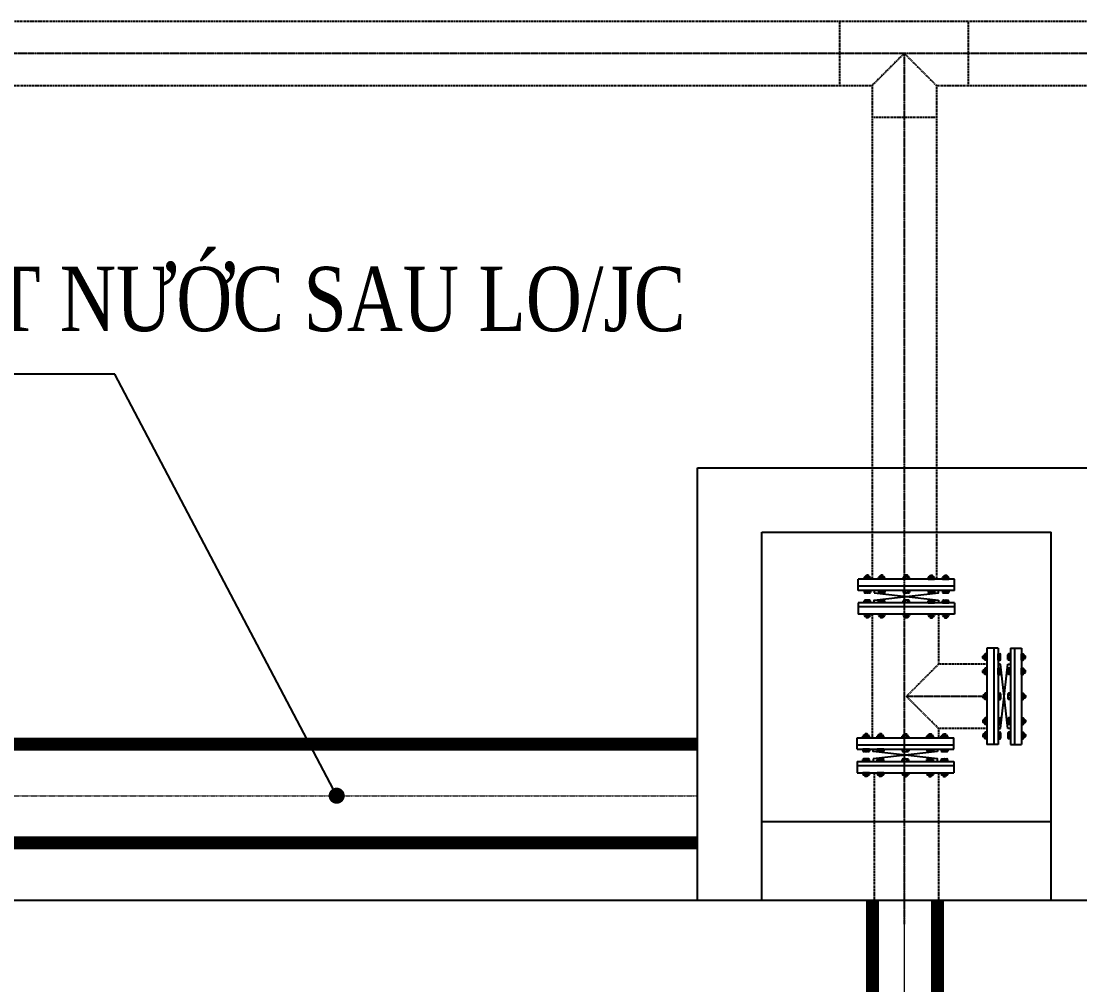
# Model space of a CAD drawing. Header units: millimetres. Extents: x -702765 to 835888, y -645289 to 262.
# Drawn here: x 762581 to 765874, y -308877 to -305879 of the extents above; entities that cross this region are included whole.
import ezdxf

# ---------------------------------------------------------------- set-up
doc = ezdxf.new("R2010")
doc.units = ezdxf.units.MM
doc.header["$LTSCALE"] = 0.01
for name, pattern in [('CENTER', [2, 1.25, -0.25, 0.25, -0.25]), ('DASHED', [19.05, 12.7, -6.35]), ('HIDDEN', [9.525, 6.35, -3.175])]:
    doc.linetypes.add(name, pattern=pattern)
for name, color, linetype in [('centre', 8, 'CENTER'), ('HACTH', 9, 'Continuous'), ('PIPE', 3, 'Continuous'), ('THIETBI', 200, 'Continuous')]:
    doc.layers.add(name, color=color, linetype=linetype)
doc.layers.add('duong tam', color=6, linetype='CENTER', lineweight=9)
doc.styles.add('text', font='romans.shx', dxfattribs={"width": 0.8, "bigfont": 'romansvn.shx'})
doc.styles.add('TUYEN', font='vntimeh.shx', dxfattribs={"width": 0.6, "height": 200})
doc.dimstyles.new('D2', dxfattribs={"dimtxt": 200, "dimasz": 300, "dimexe": 0.18, "dimexo": 6.25, "dimgap": 50, "dimtad": 1, "dimdec": 0, "dimzin": 12, "dimdsep": 46, "dimtxsty": 'TUYEN', "dimcen": 0.09, "dimdle": 80, "dimclrd": 1, "dimclre": 1, "dimclrt": 2, "dimadec": 0, "dimazin": 0, "dimtfac": 0.000899191, "dimtdec": 0, "dimtofl": 0, "dimtmove": 2, "dimatfit": 3, "dimfxl": 0, "dimtolj": 1, "dimtzin": 12, "dimarcsym": 0})

msp = doc.modelspace()

# ---------------------------------------------------------------- linework, layer by layer
for p, q in [((764684.9, -308612.9), (764684.9, -307269.1)), ((764684.9, -307269.1), (765984.9, -307269.1)), ((764884.9, -308612.9), (764884.9, -307469.1)), ((764884.9, -307469.1), (765784.9, -307469.1)), ((765784.9, -308612.9), (765784.9, -307469.1)), ((764884.9, -308369.1), (765784.9, -308369.1)), ((761587.8, -308612.9), (777030.9, -308612.9))]:
    msp.add_line(p, q)
at = {"linetype": 'HIDDEN', "ltscale": 300, "const_width": 40}
for points in [[(757949.2, -308127.8), (764684.9, -308127.8)], [(757949.2, -308434.9), (764684.9, -308434.9)], [(765229.2, -308984.5), (765229.2, -308615)], [(765431.3, -308984.5), (765431.3, -308615)]]:
    msp.add_lwpolyline(points, dxfattribs=at)
at = {"layer": 'centre', "linetype": 'CENTER', "ltscale": 300}
for p, q in [((724632.4, -305979.4), (773462.6, -305979.4)), ((765328.2, -305979.4), (765328.2, -308687.9)), ((765584.9, -307979.5), (765334.9, -307979.5))]:
    msp.add_line(p, q, dxfattribs=at)
at = {"layer": 'duong tam', "ltscale": 200}
for p, q in [((757907.3, -308288.4), (764684.9, -308288.4)), ((765328.2, -308493.9), (765328.2, -331096)), ((765328.2, -308517.3), (765328.2, -331096))]:
    msp.add_line(p, q, dxfattribs=at)
at = {"layer": 'PIPE', "linetype": 'DASHED', "ltscale": 25}
for p, q in [((724632.4, -305879.4), (773474.8, -305879.4)), ((765128.2, -306079.4), (765128.2, -305879.4)), ((765528.2, -306079.4), (765528.2, -305879.4)), ((765328.2, -305979.4), (765228.2, -306079.4)), ((765428.2, -306079.4), (765328.2, -305979.4)), ((757374.8, -306079.4), (765228.2, -306079.4)), ((765228.2, -306079.4), (765228.2, -307614.9)), ((765428.2, -306079.4), (773174.8, -306079.4)), ((765428.2, -306079.4), (765528.2, -306079.4)), ((765428.2, -306079.4), (765428.2, -307614.9)), ((765428.2, -306179.4), (765228.2, -306179.4)), ((765228.2, -307723.3), (765228.2, -308108.4)), ((765434.9, -307723.3), (765434.9, -307879.5)), ((765334.9, -307979.5), (765434.9, -307879.5)), ((765584.9, -307879.5), (765434.9, -307879.5)), ((765434.9, -308079.5), (765334.9, -307979.5)), ((765434.9, -308079.5), (765434.5, -308108.4)), ((765584.9, -308079.5), (765434.9, -308079.5)), ((765234.9, -308216.8), (765234.9, -310207.2)), ((765434.9, -308216.8), (765434.9, -310207.2))]:
    msp.add_line(p, q, dxfattribs=at)
at = {"layer": 'THIETBI'}
for p, q in [((765184.9, -307650), (765184.9, -307614.9)), ((765484.9, -307614.9), (765184.9, -307614.9)), ((765203.3, -307614.9), (765203.3, -307609.8)), ((765223.3, -307614.9), (765203.3, -307614.9)), ((765220.6, -307608), (765205.9, -307608)), ((765208.3, -307604.7), (765210.3, -307602.7)), ((765208.3, -307604.7), (765208.3, -307608)), ((765218.3, -307607.5), (765208.3, -307605.4)), ((765209.3, -307614.9), (765209.3, -307609.8)), ((765218.1, -307604.6), (765210.2, -307602.8)), ((765216.3, -307602.7), (765210.3, -307602.7)), ((765213.3, -307602.7), (765213.3, -307614.9)), ((765218.3, -307604.7), (765216.3, -307602.7)), ((765217.3, -307614.9), (765217.3, -307609.8)), ((765218.3, -307604.7), (765218.3, -307608)), ((765223.3, -307614.9), (765223.3, -307609.8)), ((765247.9, -307614.9), (765247.9, -307609.8)), ((765267.9, -307614.9), (765247.9, -307614.9)), ((765265.2, -307608), (765250.5, -307608)), ((765252.9, -307604.7), (765254.9, -307602.7)), ((765252.9, -307604.7), (765252.9, -307608)), ((765262.9, -307607.5), (765252.9, -307605.4)), ((765253.9, -307614.9), (765253.9, -307609.8)), ((765262.7, -307604.6), (765254.8, -307602.8)), ((765260.9, -307602.7), (765254.9, -307602.7)), ((765257.9, -307602.7), (765257.9, -307614.9)), ((765262.9, -307604.7), (765260.9, -307602.7)), ((765261.9, -307614.9), (765261.9, -307609.8)), ((765262.9, -307604.7), (765262.9, -307608)), ((765267.9, -307614.9), (765267.9, -307609.8)), ((765324.9, -307614.9), (765324.9, -307609.8)), ((765344.9, -307614.9), (765324.9, -307614.9)), ((765342.2, -307608), (765327.6, -307608)), ((765329.9, -307604.7), (765331.9, -307602.7)), ((765329.9, -307604.7), (765329.9, -307608)), ((765339.9, -307607.5), (765329.9, -307605.4)), ((765330.9, -307614.9), (765330.9, -307609.8)), ((765339.8, -307604.6), (765331.8, -307602.8)), ((765337.9, -307602.7), (765331.9, -307602.7)), ((765339.9, -307604.7), (765337.9, -307602.7)), ((765338.9, -307614.9), (765338.9, -307609.8)), ((765339.9, -307604.7), (765339.9, -307608)), ((765344.9, -307614.9), (765344.9, -307609.8)), ((765402.5, -307614.9), (765402.5, -307609.8)), ((765402.5, -307614.9), (765422.5, -307614.9)), ((765405.1, -307608), (765419.8, -307608)), ((765407.5, -307604.7), (765409.5, -307602.7)), ((765407.5, -307604.7), (765407.5, -307608)), ((765407.5, -307607.5), (765417.5, -307605.4)), ((765407.6, -307604.6), (765415.6, -307602.8)), ((765408.5, -307614.9), (765408.5, -307609.8)), ((765409.5, -307602.7), (765415.5, -307602.7)), ((765412.5, -307602.7), (765412.5, -307614.9)), ((765417.5, -307604.7), (765415.5, -307602.7)), ((765416.5, -307614.9), (765416.5, -307609.8)), ((765417.5, -307604.7), (765417.5, -307608)), ((765422.5, -307614.9), (765422.5, -307609.8)), ((765447.1, -307614.9), (765447.1, -307609.8)), ((765447.1, -307614.9), (765467.1, -307614.9)), ((765457.6, -307614.9), (765448.6, -307614.9)), ((765449.7, -307608), (765464.4, -307608)), ((765452.1, -307604.7), (765454.1, -307602.7)), ((765452.1, -307604.7), (765452.1, -307608)), ((765452.1, -307607.5), (765462.1, -307605.4)), ((765452.2, -307604.6), (765460.2, -307602.8)), ((765453.1, -307614.9), (765453.1, -307609.8)), ((765454.1, -307602.7), (765460.1, -307602.7)), ((765457.1, -307602.7), (765457.1, -307614.9)), ((765462.1, -307604.7), (765460.1, -307602.7)), ((765461.1, -307614.9), (765461.1, -307609.8)), ((765462.1, -307604.7), (765462.1, -307608)), ((765467.1, -307614.9), (765467.1, -307609.8)), ((765484.9, -307650), (765484.9, -307614.9)), ((765484.9, -307636.9), (765184.9, -307636.9)), ((765484.9, -307636.9), (765184.9, -307636.9)), ((765484.9, -307636.9), (765184.9, -307636.9)), ((765484.9, -307650), (765184.9, -307650)), ((765203.3, -307650), (765203.3, -307656)), ((765223.3, -307650), (765203.3, -307650)), ((765220.6, -307657.8), (765205.9, -307657.8)), ((765208.3, -307649.9), (765208.3, -307650)), ((765209.3, -307650), (765209.3, -307656)), ((765213.3, -307649.9), (765213.3, -307657.8)), ((765217.3, -307650), (765217.3, -307656)), ((765218.3, -307649.9), (765218.3, -307650)), ((765223.3, -307650), (765223.3, -307656)), ((765247.9, -307650), (765247.9, -307656)), ((765267.9, -307650), (765247.9, -307650)), ((765265.2, -307657.8), (765250.5, -307657.8)), ((765252.9, -307649.9), (765252.9, -307650)), ((765253.9, -307650), (765253.9, -307656)), ((765257.9, -307649.9), (765257.9, -307657.8)), ((765261.9, -307650), (765261.9, -307656)), ((765262.9, -307649.9), (765262.9, -307650)), ((765267.9, -307650), (765267.9, -307656)), ((765344.9, -307650), (765324.9, -307650)), ((765324.9, -307650), (765324.9, -307656)), ((765342.2, -307657.8), (765327.6, -307657.8)), ((765330.9, -307650), (765330.9, -307656)), ((765338.9, -307650), (765338.9, -307656)), ((765344.9, -307650), (765344.9, -307656)), ((765402.5, -307650), (765402.5, -307656)), ((765402.5, -307650), (765422.5, -307650)), ((765405.1, -307657.8), (765419.8, -307657.8)), ((765407.5, -307649.9), (765407.5, -307650)), ((765408.5, -307650), (765408.5, -307656)), ((765412.5, -307649.9), (765412.5, -307657.8)), ((765416.5, -307650), (765416.5, -307656)), ((765417.5, -307649.9), (765417.5, -307650)), ((765422.5, -307650), (765422.5, -307656)), ((765447.1, -307650), (765447.1, -307656)), ((765447.1, -307650), (765467.1, -307650)), ((765449.7, -307657.8), (765464.4, -307657.8)), ((765452.1, -307649.9), (765452.1, -307650)), ((765453.1, -307650), (765453.1, -307656)), ((765457.1, -307649.9), (765457.1, -307657.8)), ((765461.1, -307650), (765461.1, -307656)), ((765462.1, -307649.9), (765462.1, -307650)), ((765467.1, -307650), (765467.1, -307656)), ((765184.9, -307688.2), (765184.9, -307723.3)), ((765484.9, -307688.2), (765184.9, -307688.2)), ((765203.3, -307688.2), (765203.3, -307682.2)), ((765223.3, -307688.2), (765203.3, -307688.2)), ((765220.6, -307680.4), (765205.9, -307680.4)), ((765208.3, -307688.3), (765208.3, -307688.2)), ((765209.3, -307688.2), (765209.3, -307682.2)), ((765213.3, -307688.3), (765213.3, -307680.4)), ((765217.3, -307688.2), (765217.3, -307682.2)), ((765218.3, -307688.3), (765218.3, -307688.2)), ((765223.3, -307688.2), (765223.3, -307682.2)), ((765247.9, -307688.2), (765247.9, -307682.2)), ((765267.9, -307688.2), (765247.9, -307688.2)), ((765265.2, -307680.4), (765250.5, -307680.4)), ((765252.9, -307688.2), (765252.9, -307688.2)), ((765253.9, -307688.2), (765253.9, -307682.2)), ((765257.9, -307688.2), (765257.9, -307680.4)), ((765261.9, -307688.2), (765261.9, -307682.2)), ((765262.9, -307688.2), (765262.9, -307688.2)), ((765267.9, -307688.2), (765267.9, -307682.2)), ((765324.9, -307688.2), (765324.9, -307682.2)), ((765344.9, -307688.2), (765324.9, -307688.2)), ((765342.2, -307680.4), (765327.6, -307680.4)), ((765330.9, -307688.2), (765330.9, -307682.2)), ((765338.9, -307688.2), (765338.9, -307682.2)), ((765344.9, -307688.2), (765344.9, -307682.2)), ((765402.5, -307688.2), (765402.5, -307682.2)), ((765402.5, -307688.2), (765422.5, -307688.2)), ((765405.1, -307680.4), (765419.8, -307680.4)), ((765407.5, -307688.2), (765407.5, -307688.2)), ((765408.5, -307688.2), (765408.5, -307682.2)), ((765412.5, -307688.2), (765412.5, -307680.4)), ((765416.5, -307688.2), (765416.5, -307682.2)), ((765417.5, -307688.2), (765417.5, -307688.2)), ((765422.5, -307688.2), (765422.5, -307682.2)), ((765447.1, -307688.2), (765447.1, -307682.2)), ((765447.1, -307688.2), (765467.1, -307688.2)), ((765449.7, -307680.4), (765464.4, -307680.4)), ((765452.1, -307688.3), (765452.1, -307688.2)), ((765453.1, -307688.2), (765453.1, -307682.2)), ((765457.1, -307688.3), (765457.1, -307680.4)), ((765461.1, -307688.2), (765461.1, -307682.2)), ((765462.1, -307688.3), (765462.1, -307688.2)), ((765467.1, -307688.2), (765467.1, -307682.2)), ((765484.9, -307688.2), (765484.9, -307723.3)), ((765484.9, -307701.3), (765184.9, -307701.3)), ((765484.9, -307701.3), (765184.9, -307701.3)), ((765484.9, -307701.3), (765184.9, -307701.3)), ((765484.9, -307723.3), (765184.9, -307723.3)), ((765203.3, -307723.3), (765203.3, -307728.4)), ((765223.3, -307723.3), (765203.3, -307723.3)), ((765209.3, -307723.3), (765209.3, -307728.4)), ((765213.3, -307735.5), (765213.3, -307723.3)), ((765217.3, -307723.3), (765217.3, -307728.4)), ((765223.3, -307723.3), (765223.3, -307728.4)), ((765247.9, -307723.3), (765247.9, -307728.4)), ((765267.9, -307723.3), (765247.9, -307723.3)), ((765253.9, -307723.3), (765253.9, -307728.4)), ((765257.9, -307735.5), (765257.9, -307723.3)), ((765261.9, -307723.3), (765261.9, -307728.4)), ((765267.9, -307723.3), (765267.9, -307728.4)), ((765344.9, -307723.3), (765324.9, -307723.3)), ((765324.9, -307723.3), (765324.9, -307728.4)), ((765330.9, -307723.3), (765330.9, -307728.4)), ((765338.9, -307723.3), (765338.9, -307728.4)), ((765344.9, -307723.3), (765344.9, -307728.4)), ((765402.5, -307723.3), (765402.5, -307728.4)), ((765402.5, -307723.3), (765422.5, -307723.3)), ((765408.5, -307723.3), (765408.5, -307728.4)), ((765412.5, -307735.5), (765412.5, -307723.3)), ((765416.5, -307723.3), (765416.5, -307728.4)), ((765422.5, -307723.3), (765422.5, -307728.4)), ((765447.1, -307723.3), (765447.1, -307728.4)), ((765447.1, -307723.3), (765467.1, -307723.3)), ((765457.6, -307723.3), (765448.6, -307723.3)), ((765453.1, -307723.3), (765453.1, -307728.4)), ((765457.1, -307735.5), (765457.1, -307723.3)), ((765461.1, -307723.3), (765461.1, -307728.4)), ((765467.1, -307723.3), (765467.1, -307728.4)), ((765220.6, -307730.1), (765205.9, -307730.1)), ((765208.3, -307733.5), (765208.3, -307730.1)), ((765218.3, -307730.7), (765208.3, -307732.8)), ((765208.3, -307733.5), (765210.3, -307735.5)), ((765218.1, -307733.6), (765210.2, -307735.4)), ((765216.3, -307735.5), (765210.3, -307735.5)), ((765218.3, -307733.5), (765216.3, -307735.5)), ((765218.3, -307733.5), (765218.3, -307730.1)), ((765265.2, -307730.1), (765250.5, -307730.1)), ((765252.9, -307733.5), (765252.9, -307730.1)), ((765262.9, -307730.7), (765252.9, -307732.8)), ((765252.9, -307733.5), (765254.9, -307735.5)), ((765262.7, -307733.6), (765254.8, -307735.4)), ((765260.9, -307735.5), (765254.9, -307735.5)), ((765262.9, -307733.5), (765260.9, -307735.5)), ((765262.9, -307733.5), (765262.9, -307730.1)), ((765342.2, -307730.1), (765327.6, -307730.1)), ((765329.9, -307733.5), (765329.9, -307730.1)), ((765339.9, -307730.7), (765329.9, -307732.8)), ((765329.9, -307733.5), (765331.9, -307735.5)), ((765339.8, -307733.6), (765331.8, -307735.4)), ((765337.9, -307735.5), (765331.9, -307735.5)), ((765339.9, -307733.5), (765337.9, -307735.5)), ((765339.9, -307733.5), (765339.9, -307730.1)), ((765405.1, -307730.1), (765419.8, -307730.1)), ((765407.5, -307733.5), (765407.5, -307730.1)), ((765407.5, -307730.7), (765417.5, -307732.8)), ((765407.5, -307733.5), (765409.5, -307735.5)), ((765407.6, -307733.6), (765415.6, -307735.4)), ((765409.5, -307735.5), (765415.5, -307735.5)), ((765417.5, -307733.5), (765415.5, -307735.5)), ((765417.5, -307733.5), (765417.5, -307730.1)), ((765449.7, -307730.1), (765464.4, -307730.1)), ((765452.1, -307733.5), (765452.1, -307730.1)), ((765452.1, -307730.7), (765462.1, -307732.8)), ((765452.1, -307733.5), (765454.1, -307735.5)), ((765452.2, -307733.6), (765460.2, -307735.4)), ((765454.1, -307735.5), (765460.1, -307735.5)), ((765462.1, -307733.5), (765460.1, -307735.5)), ((765462.1, -307733.5), (765462.1, -307730.1)), ((765574.7, -307852.3), (765572.7, -307854.3)), ((765572.7, -307860.3), (765572.7, -307854.3)), ((765572.7, -307857.3), (765584.9, -307857.3)), ((765574.7, -307862.3), (765572.7, -307860.3)), ((765574.6, -307862.2), (765572.8, -307854.2)), ((765574.7, -307852.3), (765578.1, -307852.3)), ((765577.5, -307862.3), (765575.4, -307852.3)), ((765578.1, -307864.6), (765578.1, -307850)), ((765584.9, -307847.3), (765579.8, -307847.3)), ((765584.9, -307853.3), (765579.8, -307853.3)), ((765584.9, -307861.3), (765579.8, -307861.3)), ((765620, -307829.5), (765584.9, -307829.5)), ((765584.9, -307829.5), (765584.9, -308129.5)), ((765584.9, -307867.3), (765584.9, -307847.3)), ((765584.9, -307856.8), (765584.9, -307865.8)), ((765606.9, -307829.5), (765606.9, -308129.5)), ((765606.9, -307829.5), (765606.9, -308129.5)), ((765606.9, -307829.5), (765606.9, -308129.5)), ((765619.9, -307852.3), (765620, -307852.3)), ((765619.9, -307857.3), (765627.8, -307857.3)), ((765620, -307829.5), (765620, -308129.5)), ((765620, -307847.3), (765626, -307847.3)), ((765620, -307867.3), (765620, -307847.3)), ((765620, -307853.3), (765626, -307853.3)), ((765620, -307861.3), (765626, -307861.3)), ((765627.8, -307864.6), (765627.8, -307850)), ((765650.4, -307864.6), (765650.4, -307850)), ((765658.3, -307857.3), (765650.4, -307857.3)), ((765658.2, -307847.3), (765652.2, -307847.3)), ((765658.2, -307853.3), (765652.2, -307853.3)), ((765658.2, -307861.3), (765652.2, -307861.3)), ((765658.2, -307829.5), (765693.3, -307829.5)), ((765658.2, -307829.5), (765658.2, -308129.5)), ((765658.2, -307867.3), (765658.2, -307847.3)), ((765658.3, -307852.3), (765658.2, -307852.3)), ((765671.3, -307829.5), (765671.3, -308129.5)), ((765671.3, -307829.5), (765671.3, -308129.5)), ((765671.3, -307829.5), (765671.3, -308129.5)), ((765693.3, -307829.5), (765693.3, -308129.5)), ((765693.3, -307847.3), (765698.4, -307847.3)), ((765693.3, -307867.3), (765693.3, -307847.3)), ((765693.3, -307853.3), (765698.4, -307853.3)), ((765693.3, -307856.8), (765693.3, -307865.8)), ((765705.5, -307857.3), (765693.3, -307857.3)), ((765693.3, -307861.3), (765698.4, -307861.3)), ((765700.2, -307864.6), (765700.2, -307850)), ((765703.5, -307852.3), (765700.2, -307852.3)), ((765700.7, -307862.3), (765702.8, -307852.3)), ((765703.5, -307852.3), (765705.5, -307854.3)), ((765703.5, -307862.3), (765705.5, -307860.3)), ((765703.6, -307862.2), (765705.4, -307854.2)), ((765705.5, -307860.3), (765705.5, -307854.3)), ((765574.7, -307862.3), (765578.1, -307862.3)), ((765578.1, -307909.3), (765578.1, -307894.6)), ((765584.9, -307867.3), (765579.8, -307867.3)), ((765584.9, -307891.9), (765579.8, -307891.9)), ((765584.9, -307911.9), (765584.9, -307891.9)), ((765619.9, -307862.3), (765620, -307862.3)), ((765620, -307867.3), (765626, -307867.3)), ((765620, -307891.9), (765626, -307891.9)), ((765620, -307911.9), (765620, -307891.9)), ((765627.8, -307909.3), (765627.8, -307894.6)), ((765650.4, -307909.3), (765650.4, -307894.6)), ((765658.2, -307867.3), (765652.2, -307867.3)), ((765658.2, -307891.9), (765652.2, -307891.9)), ((765658.3, -307862.3), (765658.2, -307862.3)), ((765658.2, -307911.9), (765658.2, -307891.9)), ((765693.3, -307867.3), (765698.4, -307867.3)), ((765693.3, -307891.9), (765698.4, -307891.9)), ((765693.3, -307911.9), (765693.3, -307891.9)), ((765703.5, -307862.3), (765700.2, -307862.3)), ((765700.2, -307909.3), (765700.2, -307894.6)), ((765574.7, -307896.9), (765572.7, -307898.9)), ((765572.7, -307904.9), (765572.7, -307898.9)), ((765572.7, -307901.9), (765584.9, -307901.9)), ((765574.7, -307906.9), (765572.7, -307904.9)), ((765574.6, -307906.8), (765572.8, -307898.8)), ((765574.7, -307896.9), (765578.1, -307896.9)), ((765574.7, -307906.9), (765578.1, -307906.9)), ((765577.5, -307906.9), (765575.4, -307896.9)), ((765584.9, -307897.9), (765579.8, -307897.9)), ((765584.9, -307905.9), (765579.8, -307905.9)), ((765584.9, -307911.9), (765579.8, -307911.9)), ((765620, -307896.9), (765620, -307896.9)), ((765620, -307897.9), (765626, -307897.9)), ((765620, -307901.9), (765627.8, -307901.9)), ((765620, -307905.9), (765626, -307905.9)), ((765620, -307906.9), (765620, -307906.9)), ((765620, -307911.9), (765626, -307911.9)), ((765658.3, -307901.9), (765650.4, -307901.9)), ((765658.2, -307897.9), (765652.2, -307897.9)), ((765658.2, -307905.9), (765652.2, -307905.9)), ((765658.2, -307911.9), (765652.2, -307911.9)), ((765658.3, -307896.9), (765658.2, -307896.9)), ((765658.3, -307906.9), (765658.2, -307906.9)), ((765693.3, -307897.9), (765698.4, -307897.9)), ((765705.5, -307901.9), (765693.3, -307901.9)), ((765693.3, -307905.9), (765698.4, -307905.9)), ((765693.3, -307911.9), (765698.4, -307911.9)), ((765703.5, -307896.9), (765700.2, -307896.9)), ((765703.5, -307906.9), (765700.2, -307906.9)), ((765700.7, -307906.9), (765702.8, -307896.9)), ((765703.5, -307896.9), (765705.5, -307898.9)), ((765703.5, -307906.9), (765705.5, -307904.9)), ((765703.6, -307906.8), (765705.4, -307898.8)), ((765705.5, -307904.9), (765705.5, -307898.9)), ((765574.7, -307974.5), (765572.7, -307976.5)), ((765572.7, -307976.5), (765572.7, -307982.5)), ((765574.7, -307984.5), (765572.7, -307982.5)), ((765574.6, -307974.6), (765572.8, -307982.6)), ((765574.7, -307974.5), (765578.1, -307974.5)), ((765574.7, -307984.5), (765578.1, -307984.5)), ((765577.5, -307974.5), (765575.4, -307984.5)), ((765578.1, -307972.2), (765578.1, -307986.8)), ((765584.9, -307969.5), (765579.8, -307969.5)), ((765584.9, -307975.5), (765579.8, -307975.5)), ((765584.9, -307983.5), (765579.8, -307983.5)), ((765584.9, -307989.5), (765579.8, -307989.5)), ((765584.9, -307969.5), (765584.9, -307989.5)), ((765620, -307969.5), (765620, -307989.5)), ((765620, -307969.5), (765626, -307969.5)), ((765620, -307975.5), (765626, -307975.5)), ((765620, -307983.5), (765626, -307983.5)), ((765620, -307989.5), (765626, -307989.5)), ((765627.8, -307972.2), (765627.8, -307986.8)), ((765650.4, -307972.2), (765650.4, -307986.8)), ((765658.2, -307969.5), (765652.2, -307969.5)), ((765658.2, -307975.5), (765652.2, -307975.5)), ((765658.2, -307983.5), (765652.2, -307983.5)), ((765658.2, -307989.5), (765652.2, -307989.5)), ((765658.2, -307969.5), (765658.2, -307989.5)), ((765693.3, -307969.5), (765693.3, -307989.5)), ((765693.3, -307969.5), (765698.4, -307969.5)), ((765693.3, -307975.5), (765698.4, -307975.5)), ((765693.3, -307983.5), (765698.4, -307983.5)), ((765693.3, -307989.5), (765698.4, -307989.5)), ((765700.2, -307972.2), (765700.2, -307986.8)), ((765703.5, -307974.5), (765700.2, -307974.5)), ((765703.5, -307984.5), (765700.2, -307984.5)), ((765700.7, -307974.5), (765702.8, -307984.5)), ((765703.5, -307974.5), (765705.5, -307976.5)), ((765703.5, -307984.5), (765705.5, -307982.5)), ((765703.6, -307974.6), (765705.4, -307982.6)), ((765705.5, -307976.5), (765705.5, -307982.5)), ((765574.7, -308051.5), (765572.7, -308053.5)), ((765572.7, -308053.5), (765572.7, -308059.5)), ((765572.7, -308056.5), (765584.9, -308056.5)), ((765574.6, -308051.6), (765572.8, -308059.6)), ((765574.7, -308051.5), (765578.1, -308051.5)), ((765577.5, -308051.5), (765575.4, -308061.5)), ((765578.1, -308049.2), (765578.1, -308063.9)), ((765584.9, -308046.5), (765579.8, -308046.5)), ((765584.9, -308052.5), (765579.8, -308052.5)), ((765584.9, -308046.5), (765584.9, -308066.5)), ((765620, -308046.5), (765626, -308046.5)), ((765620, -308046.5), (765620, -308066.5)), ((765620, -308051.5), (765620, -308051.5)), ((765620, -308052.5), (765626, -308052.5)), ((765620, -308056.5), (765627.8, -308056.5)), ((765627.8, -308049.2), (765627.8, -308063.9)), ((765650.4, -308049.2), (765650.4, -308063.9)), ((765658.3, -308056.5), (765650.4, -308056.5)), ((765658.2, -308046.5), (765652.2, -308046.5)), ((765658.2, -308052.5), (765652.2, -308052.5)), ((765658.2, -308046.5), (765658.2, -308066.5)), ((765658.3, -308051.5), (765658.2, -308051.5)), ((765693.3, -308046.5), (765698.4, -308046.5)), ((765693.3, -308046.5), (765693.3, -308066.5)), ((765693.3, -308052.5), (765698.4, -308052.5)), ((765705.5, -308056.5), (765693.3, -308056.5)), ((765700.2, -308049.2), (765700.2, -308063.9)), ((765703.5, -308051.5), (765700.2, -308051.5)), ((765700.7, -308051.5), (765702.8, -308061.5)), ((765703.5, -308051.5), (765705.5, -308053.5)), ((765703.6, -308051.6), (765705.4, -308059.6)), ((765705.5, -308053.5), (765705.5, -308059.5)), ((765574.7, -308061.5), (765572.7, -308059.5)), ((765574.7, -308061.5), (765578.1, -308061.5)), ((765584.9, -308060.5), (765579.8, -308060.5)), ((765584.9, -308066.5), (765579.8, -308066.5)), ((765584.9, -308091.1), (765579.8, -308091.1)), ((765584.9, -308091.1), (765584.9, -308111.1)), ((765620, -308060.5), (765626, -308060.5)), ((765620, -308061.5), (765620, -308061.5)), ((765620, -308066.5), (765626, -308066.5)), ((765620, -308091.1), (765626, -308091.1)), ((765620, -308091.1), (765620, -308111.1)), ((765658.2, -308060.5), (765652.2, -308060.5)), ((765658.2, -308066.5), (765652.2, -308066.5)), ((765658.2, -308091.1), (765652.2, -308091.1)), ((765658.3, -308061.5), (765658.2, -308061.5)), ((765658.2, -308091.1), (765658.2, -308111.1)), ((765693.3, -308060.5), (765698.4, -308060.5)), ((765693.3, -308066.5), (765698.4, -308066.5)), ((765693.3, -308091.1), (765698.4, -308091.1)), ((765693.3, -308091.1), (765693.3, -308111.1)), ((765703.5, -308061.5), (765700.2, -308061.5)), ((765703.5, -308061.5), (765705.5, -308059.5)), ((765181.9, -308143.5), (765181.9, -308108.4)), ((765181.9, -308108.4), (765481.9, -308108.4)), ((765199.7, -308108.4), (765199.7, -308103.3)), ((765219.7, -308108.4), (765199.7, -308108.4)), ((765217, -308101.6), (765202.3, -308101.6)), ((765204.7, -308098.2), (765206.7, -308096.2)), ((765204.7, -308098.2), (765204.7, -308101.6)), ((765214.7, -308101), (765204.7, -308098.9)), ((765205.7, -308108.4), (765205.7, -308103.3)), ((765214.5, -308098.1), (765206.6, -308096.3)), ((765212.7, -308096.2), (765206.7, -308096.2)), ((765209.2, -308108.4), (765218.2, -308108.4)), ((765209.7, -308096.2), (765209.7, -308108.4)), ((765214.7, -308098.2), (765212.7, -308096.2)), ((765213.7, -308108.4), (765213.7, -308103.3)), ((765214.7, -308098.2), (765214.7, -308101.6)), ((765219.7, -308108.4), (765219.7, -308103.3)), ((765244.3, -308108.4), (765244.3, -308103.3)), ((765264.3, -308108.4), (765244.3, -308108.4)), ((765261.6, -308101.6), (765246.9, -308101.6)), ((765249.3, -308098.2), (765251.3, -308096.2)), ((765249.3, -308098.2), (765249.3, -308101.6)), ((765259.3, -308101), (765249.3, -308098.9)), ((765250.3, -308108.4), (765250.3, -308103.3)), ((765259.2, -308098.1), (765251.2, -308096.3)), ((765257.3, -308096.2), (765251.3, -308096.2)), ((765254.3, -308096.2), (765254.3, -308108.4)), ((765259.3, -308098.2), (765257.3, -308096.2)), ((765258.3, -308108.4), (765258.3, -308103.3)), ((765259.3, -308098.2), (765259.3, -308101.6)), ((765264.3, -308108.4), (765264.3, -308103.3)), ((765321.9, -308108.4), (765321.9, -308103.3)), ((765321.9, -308108.4), (765341.9, -308108.4)), ((765324.5, -308101.6), (765339.2, -308101.6)), ((765326.9, -308098.2), (765328.9, -308096.2)), ((765326.9, -308098.2), (765326.9, -308101.6)), ((765326.9, -308101), (765336.9, -308098.9)), ((765327, -308098.1), (765335, -308096.3)), ((765327.9, -308108.4), (765327.9, -308103.3)), ((765328.9, -308096.2), (765334.9, -308096.2)), ((765336.9, -308098.2), (765334.9, -308096.2)), ((765335.9, -308108.4), (765335.9, -308103.3)), ((765336.9, -308098.2), (765336.9, -308101.6)), ((765341.9, -308108.4), (765341.9, -308103.3)), ((765398.9, -308108.4), (765398.9, -308103.3)), ((765398.9, -308108.4), (765418.9, -308108.4)), ((765401.5, -308101.6), (765416.2, -308101.6)), ((765403.9, -308098.2), (765405.9, -308096.2)), ((765403.9, -308098.2), (765403.9, -308101.6)), ((765403.9, -308101), (765413.9, -308098.9)), ((765404, -308098.1), (765412, -308096.3)), ((765404.9, -308108.4), (765404.9, -308103.3)), ((765405.9, -308096.2), (765411.9, -308096.2)), ((765408.9, -308096.2), (765408.9, -308108.4)), ((765413.9, -308098.2), (765411.9, -308096.2)), ((765412.9, -308108.4), (765412.9, -308103.3)), ((765413.9, -308098.2), (765413.9, -308101.6)), ((765418.9, -308108.4), (765418.9, -308103.3)), ((765443.5, -308108.4), (765443.5, -308103.3)), ((765443.5, -308108.4), (765463.5, -308108.4)), ((765446.2, -308101.6), (765460.8, -308101.6)), ((765448.5, -308098.2), (765450.5, -308096.2)), ((765448.5, -308098.2), (765448.5, -308101.6)), ((765448.5, -308101), (765458.5, -308098.9)), ((765448.6, -308098.1), (765456.6, -308096.3)), ((765449.5, -308108.4), (765449.5, -308103.3)), ((765450.5, -308096.2), (765456.5, -308096.2)), ((765453.5, -308096.2), (765453.5, -308108.4)), ((765458.5, -308098.2), (765456.5, -308096.2)), ((765457.5, -308108.4), (765457.5, -308103.3)), ((765458.5, -308098.2), (765458.5, -308101.6)), ((765463.5, -308108.4), (765463.5, -308103.3)), ((765481.9, -308143.5), (765481.9, -308108.4)), ((765574.7, -308096.1), (765572.7, -308098.1)), ((765572.7, -308098.1), (765572.7, -308104.1)), ((765572.7, -308101.1), (765584.9, -308101.1)), ((765574.7, -308106.1), (765572.7, -308104.1)), ((765574.6, -308096.3), (765572.8, -308104.2)), ((765574.7, -308096.1), (765578.1, -308096.1)), ((765574.7, -308106.1), (765578.1, -308106.1)), ((765577.5, -308096.1), (765575.4, -308106.1)), ((765578.1, -308093.8), (765578.1, -308108.5)), ((765584.9, -308097.1), (765579.8, -308097.1)), ((765584.9, -308105.1), (765579.8, -308105.1)), ((765584.9, -308111.1), (765579.8, -308111.1)), ((765619.9, -308096.1), (765620, -308096.1)), ((765619.9, -308101.1), (765627.8, -308101.1)), ((765619.9, -308106.1), (765620, -308106.1)), ((765620, -308097.1), (765626, -308097.1)), ((765620, -308105.1), (765626, -308105.1)), ((765620, -308111.1), (765626, -308111.1)), ((765627.8, -308093.8), (765627.8, -308108.5)), ((765650.4, -308093.8), (765650.4, -308108.5)), ((765658.3, -308101.1), (765650.4, -308101.1)), ((765658.2, -308097.1), (765652.2, -308097.1)), ((765658.2, -308105.1), (765652.2, -308105.1)), ((765658.2, -308111.1), (765652.2, -308111.1)), ((765658.3, -308096.1), (765658.2, -308096.1)), ((765658.3, -308106.1), (765658.2, -308106.1)), ((765693.3, -308097.1), (765698.4, -308097.1)), ((765705.5, -308101.1), (765693.3, -308101.1)), ((765693.3, -308105.1), (765698.4, -308105.1)), ((765693.3, -308111.1), (765698.4, -308111.1)), ((765700.2, -308093.8), (765700.2, -308108.5)), ((765703.5, -308096.1), (765700.2, -308096.1)), ((765703.5, -308106.1), (765700.2, -308106.1)), ((765700.7, -308096.1), (765702.8, -308106.1)), ((765703.5, -308096.1), (765705.5, -308098.1)), ((765703.5, -308106.1), (765705.5, -308104.1)), ((765703.6, -308096.3), (765705.4, -308104.2)), ((765705.5, -308098.1), (765705.5, -308104.1)), ((765181.9, -308130.4), (765481.9, -308130.4)), ((765181.9, -308130.4), (765481.9, -308130.4)), ((765181.9, -308130.4), (765481.9, -308130.4)), ((765181.9, -308143.5), (765481.9, -308143.5)), ((765199.7, -308143.5), (765199.7, -308149.5)), ((765219.7, -308143.5), (765199.7, -308143.5)), ((765217, -308151.3), (765202.3, -308151.3)), ((765204.7, -308143.4), (765204.7, -308143.5)), ((765205.7, -308143.5), (765205.7, -308149.5)), ((765209.7, -308143.4), (765209.7, -308151.3)), ((765213.7, -308143.5), (765213.7, -308149.5)), ((765214.7, -308143.4), (765214.7, -308143.5)), ((765219.7, -308143.5), (765219.7, -308149.5)), ((765244.3, -308143.5), (765244.3, -308149.5)), ((765264.3, -308143.5), (765244.3, -308143.5)), ((765261.6, -308151.3), (765246.9, -308151.3)), ((765249.3, -308143.5), (765249.3, -308143.5)), ((765250.3, -308143.5), (765250.3, -308149.5)), ((765254.3, -308143.5), (765254.3, -308151.3)), ((765258.3, -308143.5), (765258.3, -308149.5)), ((765259.3, -308143.5), (765259.3, -308143.5)), ((765264.3, -308143.5), (765264.3, -308149.5)), ((765321.9, -308143.5), (765341.9, -308143.5)), ((765321.9, -308143.5), (765321.9, -308149.5)), ((765324.5, -308151.3), (765339.2, -308151.3)), ((765327.9, -308143.5), (765327.9, -308149.5)), ((765335.9, -308143.5), (765335.9, -308149.5)), ((765341.9, -308143.5), (765341.9, -308149.5)), ((765398.9, -308143.5), (765398.9, -308149.5)), ((765398.9, -308143.5), (765418.9, -308143.5)), ((765401.5, -308151.3), (765416.2, -308151.3)), ((765403.9, -308143.5), (765403.9, -308143.5)), ((765404.9, -308143.5), (765404.9, -308149.5)), ((765408.9, -308143.5), (765408.9, -308151.3)), ((765412.9, -308143.5), (765412.9, -308149.5)), ((765413.9, -308143.5), (765413.9, -308143.5)), ((765418.9, -308143.5), (765418.9, -308149.5)), ((765443.5, -308143.5), (765443.5, -308149.5)), ((765443.5, -308143.5), (765463.5, -308143.5)), ((765446.2, -308151.3), (765460.8, -308151.3)), ((765448.5, -308143.4), (765448.5, -308143.5)), ((765449.5, -308143.5), (765449.5, -308149.5)), ((765453.5, -308143.4), (765453.5, -308151.3)), ((765457.5, -308143.5), (765457.5, -308149.5)), ((765458.5, -308143.4), (765458.5, -308143.5)), ((765463.5, -308143.5), (765463.5, -308149.5)), ((765620, -308129.5), (765584.9, -308129.5)), ((765658.2, -308129.5), (765693.3, -308129.5)), ((765181.9, -308181.7), (765181.9, -308216.8)), ((765181.9, -308181.7), (765481.9, -308181.7)), ((765199.7, -308181.7), (765199.7, -308175.7)), ((765219.7, -308181.7), (765199.7, -308181.7)), ((765217, -308173.9), (765202.3, -308173.9)), ((765204.7, -308181.8), (765204.7, -308181.7)), ((765205.7, -308181.7), (765205.7, -308175.7)), ((765209.7, -308181.8), (765209.7, -308173.9)), ((765213.7, -308181.7), (765213.7, -308175.7)), ((765214.7, -308181.8), (765214.7, -308181.7)), ((765219.7, -308181.7), (765219.7, -308175.7)), ((765244.3, -308181.7), (765244.3, -308175.7)), ((765264.3, -308181.7), (765244.3, -308181.7)), ((765261.6, -308173.9), (765246.9, -308173.9)), ((765249.3, -308181.8), (765249.3, -308181.7)), ((765250.3, -308181.7), (765250.3, -308175.7)), ((765254.3, -308181.8), (765254.3, -308173.9)), ((765258.3, -308181.7), (765258.3, -308175.7)), ((765259.3, -308181.8), (765259.3, -308181.7)), ((765264.3, -308181.7), (765264.3, -308175.7)), ((765321.9, -308181.7), (765321.9, -308175.7)), ((765321.9, -308181.7), (765341.9, -308181.7)), ((765324.5, -308173.9), (765339.2, -308173.9)), ((765327.9, -308181.7), (765327.9, -308175.7)), ((765335.9, -308181.7), (765335.9, -308175.7)), ((765341.9, -308181.7), (765341.9, -308175.7)), ((765398.9, -308181.7), (765398.9, -308175.7)), ((765398.9, -308181.7), (765418.9, -308181.7)), ((765401.5, -308173.9), (765416.2, -308173.9)), ((765403.9, -308181.8), (765403.9, -308181.7)), ((765404.9, -308181.7), (765404.9, -308175.7)), ((765408.9, -308181.8), (765408.9, -308173.9)), ((765412.9, -308181.7), (765412.9, -308175.7)), ((765413.9, -308181.8), (765413.9, -308181.7)), ((765418.9, -308181.7), (765418.9, -308175.7)), ((765443.5, -308181.7), (765443.5, -308175.7)), ((765443.5, -308181.7), (765463.5, -308181.7)), ((765446.2, -308173.9), (765460.8, -308173.9)), ((765448.5, -308181.8), (765448.5, -308181.7)), ((765449.5, -308181.7), (765449.5, -308175.7)), ((765453.5, -308181.8), (765453.5, -308173.9)), ((765457.5, -308181.7), (765457.5, -308175.7)), ((765458.5, -308181.8), (765458.5, -308181.7)), ((765463.5, -308181.7), (765463.5, -308175.7)), ((765481.9, -308181.7), (765481.9, -308216.8)), ((765181.9, -308194.8), (765481.9, -308194.8)), ((765181.9, -308194.8), (765481.9, -308194.8)), ((765181.9, -308194.8), (765481.9, -308194.8)), ((765181.9, -308216.8), (765481.9, -308216.8)), ((765199.7, -308216.8), (765199.7, -308221.9)), ((765219.7, -308216.8), (765199.7, -308216.8)), ((765217, -308223.7), (765202.3, -308223.7)), ((765204.7, -308227), (765204.7, -308223.7)), ((765205.7, -308216.8), (765205.7, -308221.9)), ((765209.2, -308216.8), (765218.2, -308216.8)), ((765209.7, -308229), (765209.7, -308216.8)), ((765213.7, -308216.8), (765213.7, -308221.9)), ((765214.7, -308227), (765214.7, -308223.7)), ((765219.7, -308216.8), (765219.7, -308221.9)), ((765244.3, -308216.8), (765244.3, -308221.9)), ((765264.3, -308216.8), (765244.3, -308216.8)), ((765261.6, -308223.7), (765246.9, -308223.7)), ((765249.3, -308227), (765249.3, -308223.7)), ((765250.3, -308216.8), (765250.3, -308221.9)), ((765254.3, -308229), (765254.3, -308216.8)), ((765258.3, -308216.8), (765258.3, -308221.9)), ((765259.3, -308227), (765259.3, -308223.7)), ((765264.3, -308216.8), (765264.3, -308221.9)), ((765321.9, -308216.8), (765341.9, -308216.8)), ((765321.9, -308216.8), (765321.9, -308221.9)), ((765324.5, -308223.7), (765339.2, -308223.7)), ((765326.9, -308227), (765326.9, -308223.7)), ((765327.9, -308216.8), (765327.9, -308221.9)), ((765335.9, -308216.8), (765335.9, -308221.9)), ((765336.9, -308227), (765336.9, -308223.7)), ((765341.9, -308216.8), (765341.9, -308221.9)), ((765398.9, -308216.8), (765398.9, -308221.9)), ((765398.9, -308216.8), (765418.9, -308216.8)), ((765401.5, -308223.7), (765416.2, -308223.7)), ((765403.9, -308227), (765403.9, -308223.7)), ((765404.9, -308216.8), (765404.9, -308221.9)), ((765408.9, -308229), (765408.9, -308216.8)), ((765412.9, -308216.8), (765412.9, -308221.9)), ((765413.9, -308227), (765413.9, -308223.7)), ((765418.9, -308216.8), (765418.9, -308221.9)), ((765443.5, -308216.8), (765443.5, -308221.9)), ((765443.5, -308216.8), (765463.5, -308216.8)), ((765446.2, -308223.7), (765460.8, -308223.7)), ((765448.5, -308227), (765448.5, -308223.7)), ((765449.5, -308216.8), (765449.5, -308221.9)), ((765453.5, -308229), (765453.5, -308216.8)), ((765457.5, -308216.8), (765457.5, -308221.9)), ((765458.5, -308227), (765458.5, -308223.7)), ((765463.5, -308216.8), (765463.5, -308221.9)), ((765214.7, -308224.2), (765204.7, -308226.3)), ((765204.7, -308227), (765206.7, -308229)), ((765214.5, -308227.1), (765206.6, -308228.9)), ((765212.7, -308229), (765206.7, -308229)), ((765214.7, -308227), (765212.7, -308229)), ((765259.3, -308224.2), (765249.3, -308226.3)), ((765249.3, -308227), (765251.3, -308229)), ((765259.2, -308227.1), (765251.2, -308228.9)), ((765257.3, -308229), (765251.3, -308229)), ((765259.3, -308227), (765257.3, -308229)), ((765326.9, -308224.2), (765336.9, -308226.3)), ((765326.9, -308227), (765328.9, -308229)), ((765327, -308227.1), (765335, -308228.9)), ((765328.9, -308229), (765334.9, -308229)), ((765336.9, -308227), (765334.9, -308229)), ((765403.9, -308224.2), (765413.9, -308226.3)), ((765403.9, -308227), (765405.9, -308229)), ((765404, -308227.1), (765412, -308228.9)), ((765405.9, -308229), (765411.9, -308229)), ((765413.9, -308227), (765411.9, -308229)), ((765448.5, -308224.2), (765458.5, -308226.3)), ((765448.5, -308227), (765450.5, -308229)), ((765448.6, -308227.1), (765456.6, -308228.9)), ((765450.5, -308229), (765456.5, -308229)), ((765458.5, -308227), (765456.5, -308229))]:
    msp.add_line(p, q, dxfattribs=at)
for points in [[(765234.9, -307650), (765234.9, -307657.8)], [(765234.9, -307680.4), (765234.9, -307680.4), (765434.9, -307657.8), (765434.9, -307657.8)], [(765234.9, -307657.8), (765234.9, -307657.8), (765434.9, -307680.4), (765434.9, -307680.4)], [(765434.9, -307657.8), (765434.9, -307650)], [(765234.9, -307688.2), (765234.9, -307680.4)], [(765434.9, -307680.4), (765434.9, -307688.2)], [(765627.8, -307879.5), (765620, -307879.5)], [(765650.4, -308079.5), (765650.4, -308079.5), (765627.8, -307879.5), (765627.8, -307879.5)], [(765627.8, -308079.5), (765627.8, -308079.5), (765650.4, -307879.5), (765650.4, -307879.5)], [(765650.4, -307879.5), (765658.2, -307879.5)], [(765620, -308079.5), (765627.8, -308079.5)], [(765658.2, -308079.5), (765650.4, -308079.5)], [(765231.9, -308151.3), (765231.9, -308143.5)], [(765431.9, -308151.3), (765431.9, -308151.3), (765231.9, -308173.9), (765231.9, -308173.9)], [(765431.9, -308173.9), (765431.9, -308173.9), (765231.9, -308151.3), (765231.9, -308151.3)], [(765431.9, -308143.5), (765431.9, -308151.3)], [(765231.9, -308173.9), (765231.9, -308181.7)], [(765431.9, -308181.7), (765431.9, -308173.9)]]:
    msp.add_lwpolyline(points, dxfattribs=at)
for centre, radius, start, end in [((765206.2, -307611.3), 3.3, 94.502, 152.3635), ((765206.3, -307611.3), 3.3, 27.6365, 85.498), ((765213.3, -307613.5), 5.42, 42.4883, 137.5117), ((765220.2, -307611.3), 3.3, 94.502, 152.3635), ((765220.3, -307611.3), 3.3, 27.6365, 85.498), ((765250.8, -307611.3), 3.3, 94.502, 152.3635), ((765250.9, -307611.3), 3.3, 27.6365, 85.498), ((765257.9, -307613.5), 5.42, 42.4883, 137.5117), ((765264.8, -307611.3), 3.3, 94.502, 152.3635), ((765264.9, -307611.3), 3.3, 27.6365, 85.498), ((765327.8, -307611.3), 3.3, 94.502, 152.3635), ((765328, -307611.3), 3.3, 27.6365, 85.498), ((765334.9, -307613.5), 5.42, 42.4883, 137.5117), ((765341.8, -307611.3), 3.3, 94.502, 152.3635), ((765342, -307611.3), 3.3, 27.6365, 85.498), ((765405.4, -307611.3), 3.3, 94.502, 152.3635), ((765405.5, -307611.3), 3.3, 27.6365, 85.498), ((765412.5, -307613.5), 5.42, 42.4883, 137.5117), ((765419.4, -307611.3), 3.3, 94.502, 152.3635), ((765419.5, -307611.3), 3.3, 27.6365, 85.498), ((765450, -307611.3), 3.3, 94.502, 152.3635), ((765450.1, -307611.3), 3.3, 27.6365, 85.498), ((765457.1, -307613.5), 5.42, 42.4883, 137.5117), ((765464, -307611.3), 3.3, 94.502, 152.3635), ((765464.1, -307611.3), 3.3, 27.6365, 85.498), ((765206.2, -307654.5), 3.3, 207.6365, 265.498), ((765206.3, -307654.5), 3.3, 274.502, 332.3635), ((765213.3, -307652.4), 5.42, 222.4883, 317.5117), ((765220.2, -307654.5), 3.3, 207.6365, 265.498), ((765220.3, -307654.5), 3.3, 274.502, 332.3635), ((765250.8, -307654.5), 3.3, 207.6365, 265.498), ((765250.9, -307654.5), 3.3, 274.502, 332.3635), ((765257.9, -307652.4), 5.42, 222.4883, 317.5117), ((765264.8, -307654.5), 3.3, 207.6365, 265.498), ((765264.9, -307654.5), 3.3, 274.502, 332.3635), ((765327.8, -307654.5), 3.3, 207.6365, 265.498), ((765328, -307654.5), 3.3, 274.502, 332.3635), ((765334.9, -307652.4), 5.42, 222.4883, 317.5117), ((765341.8, -307654.5), 3.3, 207.6365, 265.498), ((765342, -307654.5), 3.3, 274.502, 332.3635), ((765405.4, -307654.5), 3.3, 207.6365, 265.498), ((765405.5, -307654.5), 3.3, 274.502, 332.3635), ((765412.5, -307652.4), 5.42, 222.4883, 317.5117), ((765419.4, -307654.5), 3.3, 207.6365, 265.498), ((765419.5, -307654.5), 3.3, 274.502, 332.3635), ((765450, -307654.5), 3.3, 207.6365, 265.498), ((765450.1, -307654.5), 3.3, 274.502, 332.3635), ((765457.1, -307652.4), 5.42, 222.4883, 317.5117), ((765464, -307654.5), 3.3, 207.6365, 265.498), ((765464.1, -307654.5), 3.3, 274.502, 332.3635), ((765206.2, -307683.7), 3.3, 94.502, 152.3635), ((765206.3, -307683.7), 3.3, 27.6365, 85.498), ((765213.3, -307685.8), 5.42, 42.4883, 137.5117), ((765220.2, -307683.7), 3.3, 94.502, 152.3635), ((765220.3, -307683.7), 3.3, 27.6365, 85.498), ((765250.8, -307683.7), 3.3, 94.502, 152.3635), ((765250.9, -307683.7), 3.3, 27.6365, 85.498), ((765257.9, -307685.8), 5.42, 42.4883, 137.5117), ((765264.8, -307683.7), 3.3, 94.502, 152.3635), ((765264.9, -307683.7), 3.3, 27.6365, 85.498), ((765327.8, -307683.7), 3.3, 94.502, 152.3635), ((765328, -307683.7), 3.3, 27.6365, 85.498), ((765334.9, -307685.8), 5.42, 42.4883, 137.5117), ((765341.8, -307683.7), 3.3, 94.502, 152.3635), ((765342, -307683.7), 3.3, 27.6365, 85.498), ((765405.4, -307683.7), 3.3, 94.502, 152.3635), ((765405.5, -307683.7), 3.3, 27.6365, 85.498), ((765412.5, -307685.8), 5.42, 42.4883, 137.5117), ((765419.4, -307683.7), 3.3, 94.502, 152.3635), ((765419.5, -307683.7), 3.3, 27.6365, 85.498), ((765450, -307683.7), 3.3, 94.502, 152.3635), ((765450.1, -307683.7), 3.3, 27.6365, 85.498), ((765457.1, -307685.8), 5.42, 42.4883, 137.5117), ((765464, -307683.7), 3.3, 94.502, 152.3635), ((765464.1, -307683.7), 3.3, 27.6365, 85.498), ((765206.2, -307726.9), 3.3, 207.6365, 265.498), ((765206.3, -307726.9), 3.3, 274.502, 332.3635), ((765213.3, -307724.7), 5.42, 222.4883, 317.5117), ((765220.2, -307726.9), 3.3, 207.6365, 265.498), ((765220.3, -307726.9), 3.3, 274.502, 332.3635), ((765250.8, -307726.9), 3.3, 207.6365, 265.498), ((765250.9, -307726.9), 3.3, 274.502, 332.3635), ((765257.9, -307724.7), 5.42, 222.4883, 317.5117), ((765264.8, -307726.9), 3.3, 207.6365, 265.498), ((765264.9, -307726.9), 3.3, 274.502, 332.3635), ((765327.8, -307726.9), 3.3, 207.6365, 265.498), ((765328, -307726.9), 3.3, 274.502, 332.3635), ((765334.9, -307724.7), 5.42, 222.4883, 317.5117), ((765341.8, -307726.9), 3.3, 207.6365, 265.498), ((765342, -307726.9), 3.3, 274.502, 332.3635), ((765405.4, -307726.9), 3.3, 207.6365, 265.498), ((765405.5, -307726.9), 3.3, 274.502, 332.3635), ((765412.5, -307724.7), 5.42, 222.4883, 317.5117), ((765419.4, -307726.9), 3.3, 207.6365, 265.498), ((765419.5, -307726.9), 3.3, 274.502, 332.3635), ((765450, -307726.9), 3.3, 207.6365, 265.498), ((765450.1, -307726.9), 3.3, 274.502, 332.3635), ((765457.1, -307724.7), 5.42, 222.4883, 317.5117), ((765464, -307726.9), 3.3, 207.6365, 265.498), ((765464.1, -307726.9), 3.3, 274.502, 332.3635), ((765581.3, -307850.2), 3.3, 117.6365, 175.498), ((765581.3, -307850.4), 3.3, 184.502, 242.3635), ((765583.5, -307857.3), 5.42, 132.4883, 227.5117), ((765581.3, -307864.2), 3.3, 117.6365, 175.498), ((765624.5, -307850.2), 3.3, 4.502, 62.3635), ((765624.5, -307850.4), 3.3, 297.6365, 355.498), ((765622.4, -307857.3), 5.42, 312.4883, 47.5117), ((765624.5, -307864.2), 3.3, 4.502, 62.3635), ((765653.7, -307850.2), 3.3, 117.6365, 175.498), ((765653.7, -307850.4), 3.3, 184.502, 242.3635), ((765655.8, -307857.3), 5.42, 132.4883, 227.5117), ((765653.7, -307864.2), 3.3, 117.6365, 175.498), ((765696.9, -307850.2), 3.3, 4.502, 62.3635), ((765696.9, -307850.4), 3.3, 297.6365, 355.498), ((765694.7, -307857.3), 5.42, 312.4883, 47.5117), ((765696.9, -307864.2), 3.3, 4.502, 62.3635), ((765581.3, -307864.4), 3.3, 184.502, 242.3635), ((765581.3, -307894.8), 3.3, 117.6365, 175.498), ((765624.5, -307864.4), 3.3, 297.6365, 355.498), ((765624.5, -307894.8), 3.3, 4.502, 62.3635), ((765653.7, -307864.4), 3.3, 184.502, 242.3635), ((765653.7, -307894.8), 3.3, 117.6365, 175.498), ((765696.9, -307864.4), 3.3, 297.6365, 355.498), ((765696.9, -307894.8), 3.3, 4.502, 62.3635), ((765581.3, -307895), 3.3, 184.502, 242.3635), ((765583.5, -307901.9), 5.42, 132.4883, 227.5117), ((765581.3, -307908.8), 3.3, 117.6365, 175.498), ((765581.3, -307909), 3.3, 184.502, 242.3635), ((765624.5, -307895), 3.3, 297.6365, 355.498), ((765622.4, -307901.9), 5.42, 312.4883, 47.5117), ((765624.5, -307908.8), 3.3, 4.502, 62.3635), ((765624.5, -307909), 3.3, 297.6365, 355.498), ((765653.7, -307895), 3.3, 184.502, 242.3635), ((765655.8, -307901.9), 5.42, 132.4883, 227.5117), ((765653.7, -307908.8), 3.3, 117.6365, 175.498), ((765653.7, -307909), 3.3, 184.502, 242.3635), ((765696.9, -307895), 3.3, 297.6365, 355.498), ((765694.7, -307901.9), 5.42, 312.4883, 47.5117), ((765696.9, -307908.8), 3.3, 4.502, 62.3635), ((765696.9, -307909), 3.3, 297.6365, 355.498), ((765581.3, -307972.4), 3.3, 117.6365, 175.498), ((765581.3, -307972.6), 3.3, 184.502, 242.3635), ((765583.5, -307979.5), 5.42, 132.4883, 227.5117), ((765581.3, -307986.4), 3.3, 117.6365, 175.498), ((765581.3, -307986.6), 3.3, 184.502, 242.3635), ((765624.5, -307972.4), 3.3, 4.502, 62.3635), ((765624.5, -307972.6), 3.3, 297.6365, 355.498), ((765622.4, -307979.5), 5.42, 312.4883, 47.5117), ((765624.5, -307986.4), 3.3, 4.502, 62.3635), ((765624.5, -307986.6), 3.3, 297.6365, 355.498), ((765653.7, -307972.4), 3.3, 117.6365, 175.498), ((765653.7, -307972.6), 3.3, 184.502, 242.3635), ((765655.8, -307979.5), 5.42, 132.4883, 227.5117), ((765653.7, -307986.4), 3.3, 117.6365, 175.498), ((765653.7, -307986.6), 3.3, 184.502, 242.3635), ((765696.9, -307972.4), 3.3, 4.502, 62.3635), ((765696.9, -307972.6), 3.3, 297.6365, 355.498), ((765694.7, -307979.5), 5.42, 312.4883, 47.5117), ((765696.9, -307986.4), 3.3, 4.502, 62.3635), ((765696.9, -307986.6), 3.3, 297.6365, 355.498), ((765581.3, -308049.4), 3.3, 117.6365, 175.498), ((765581.3, -308049.6), 3.3, 184.502, 242.3635), ((765583.5, -308056.5), 5.42, 132.4883, 227.5117), ((765624.5, -308049.4), 3.3, 4.502, 62.3635), ((765624.5, -308049.6), 3.3, 297.6365, 355.498), ((765622.4, -308056.5), 5.42, 312.4883, 47.5117), ((765653.7, -308049.4), 3.3, 117.6365, 175.498), ((765653.7, -308049.6), 3.3, 184.502, 242.3635), ((765655.8, -308056.5), 5.42, 132.4883, 227.5117), ((765696.9, -308049.4), 3.3, 4.502, 62.3635), ((765696.9, -308049.6), 3.3, 297.6365, 355.498), ((765694.7, -308056.5), 5.42, 312.4883, 47.5117), ((765581.3, -308063.4), 3.3, 117.6365, 175.498), ((765581.3, -308063.6), 3.3, 184.502, 242.3635), ((765581.3, -308094.1), 3.3, 117.6365, 175.498), ((765624.5, -308063.4), 3.3, 4.502, 62.3635), ((765624.5, -308063.6), 3.3, 297.6365, 355.498), ((765624.5, -308094.1), 3.3, 4.502, 62.3635), ((765653.7, -308063.4), 3.3, 117.6365, 175.498), ((765653.7, -308063.6), 3.3, 184.502, 242.3635), ((765653.7, -308094.1), 3.3, 117.6365, 175.498), ((765696.9, -308063.4), 3.3, 4.502, 62.3635), ((765696.9, -308063.6), 3.3, 297.6365, 355.498), ((765696.9, -308094.1), 3.3, 4.502, 62.3635), ((765202.6, -308104.8), 3.3, 94.502, 152.3635), ((765202.7, -308104.8), 3.3, 27.6365, 85.498), ((765209.7, -308107), 5.42, 42.4883, 137.5117), ((765216.6, -308104.8), 3.3, 94.502, 152.3635), ((765216.7, -308104.8), 3.3, 27.6365, 85.498), ((765247.2, -308104.8), 3.3, 94.502, 152.3635), ((765247.4, -308104.8), 3.3, 27.6365, 85.498), ((765254.3, -308107), 5.42, 42.4883, 137.5117), ((765261.2, -308104.8), 3.3, 94.502, 152.3635), ((765261.4, -308104.8), 3.3, 27.6365, 85.498), ((765324.8, -308104.8), 3.3, 94.502, 152.3635), ((765324.9, -308104.8), 3.3, 27.6365, 85.498), ((765331.9, -308107), 5.42, 42.4883, 137.5117), ((765338.8, -308104.8), 3.3, 94.502, 152.3635), ((765338.9, -308104.8), 3.3, 27.6365, 85.498), ((765401.8, -308104.8), 3.3, 94.502, 152.3635), ((765402, -308104.8), 3.3, 27.6365, 85.498), ((765408.9, -308107), 5.42, 42.4883, 137.5117), ((765415.8, -308104.8), 3.3, 94.502, 152.3635), ((765416, -308104.8), 3.3, 27.6365, 85.498), ((765446.4, -308104.8), 3.3, 94.502, 152.3635), ((765446.6, -308104.8), 3.3, 27.6365, 85.498), ((765453.5, -308107), 5.42, 42.4883, 137.5117), ((765460.4, -308104.8), 3.3, 94.502, 152.3635), ((765460.6, -308104.8), 3.3, 27.6365, 85.498), ((765581.3, -308094.2), 3.3, 184.502, 242.3635), ((765583.5, -308101.1), 5.42, 132.4883, 227.5117), ((765581.3, -308108.1), 3.3, 117.6365, 175.498), ((765581.3, -308108.2), 3.3, 184.502, 242.3635), ((765624.5, -308094.2), 3.3, 297.6365, 355.498), ((765622.4, -308101.1), 5.42, 312.4883, 47.5117), ((765624.5, -308108.1), 3.3, 4.502, 62.3635), ((765624.5, -308108.2), 3.3, 297.6365, 355.498), ((765653.7, -308094.2), 3.3, 184.502, 242.3635), ((765655.8, -308101.1), 5.42, 132.4883, 227.5117), ((765653.7, -308108.1), 3.3, 117.6365, 175.498), ((765653.7, -308108.2), 3.3, 184.502, 242.3635), ((765696.9, -308094.2), 3.3, 297.6365, 355.498), ((765694.7, -308101.1), 5.42, 312.4883, 47.5117), ((765696.9, -308108.1), 3.3, 4.502, 62.3635), ((765696.9, -308108.2), 3.3, 297.6365, 355.498), ((765202.6, -308148), 3.3, 207.6365, 265.498), ((765202.7, -308148), 3.3, 274.502, 332.3635), ((765209.7, -308145.9), 5.42, 222.4883, 317.5117), ((765216.6, -308148), 3.3, 207.6365, 265.498), ((765216.7, -308148), 3.3, 274.502, 332.3635), ((765247.2, -308148), 3.3, 207.6365, 265.498), ((765247.4, -308148), 3.3, 274.502, 332.3635), ((765254.3, -308145.9), 5.42, 222.4883, 317.5117), ((765261.2, -308148), 3.3, 207.6365, 265.498), ((765261.4, -308148), 3.3, 274.502, 332.3635), ((765324.8, -308148), 3.3, 207.6365, 265.498), ((765324.9, -308148), 3.3, 274.502, 332.3635), ((765331.9, -308145.9), 5.42, 222.4883, 317.5117), ((765338.8, -308148), 3.3, 207.6365, 265.498), ((765338.9, -308148), 3.3, 274.502, 332.3635), ((765401.8, -308148), 3.3, 207.6365, 265.498), ((765402, -308148), 3.3, 274.502, 332.3635), ((765408.9, -308145.9), 5.42, 222.4883, 317.5117), ((765415.8, -308148), 3.3, 207.6365, 265.498), ((765416, -308148), 3.3, 274.502, 332.3635), ((765446.4, -308148), 3.3, 207.6365, 265.498), ((765446.6, -308148), 3.3, 274.502, 332.3635), ((765453.5, -308145.9), 5.42, 222.4883, 317.5117), ((765460.4, -308148), 3.3, 207.6365, 265.498), ((765460.6, -308148), 3.3, 274.502, 332.3635), ((765202.6, -308177.2), 3.3, 94.502, 152.3635), ((765202.7, -308177.2), 3.3, 27.6365, 85.498), ((765209.7, -308179.3), 5.42, 42.4883, 137.5117), ((765216.6, -308177.2), 3.3, 94.502, 152.3635), ((765216.7, -308177.2), 3.3, 27.6365, 85.498), ((765247.2, -308177.2), 3.3, 94.502, 152.3635), ((765247.4, -308177.2), 3.3, 27.6365, 85.498), ((765254.3, -308179.3), 5.42, 42.4883, 137.5117), ((765261.2, -308177.2), 3.3, 94.502, 152.3635), ((765261.4, -308177.2), 3.3, 27.6365, 85.498), ((765324.8, -308177.2), 3.3, 94.502, 152.3635), ((765324.9, -308177.2), 3.3, 27.6365, 85.498), ((765331.9, -308179.3), 5.42, 42.4883, 137.5117), ((765338.8, -308177.2), 3.3, 94.502, 152.3635), ((765338.9, -308177.2), 3.3, 27.6365, 85.498), ((765401.8, -308177.2), 3.3, 94.502, 152.3635), ((765402, -308177.2), 3.3, 27.6365, 85.498), ((765408.9, -308179.3), 5.42, 42.4883, 137.5117), ((765415.8, -308177.2), 3.3, 94.502, 152.3635), ((765416, -308177.2), 3.3, 27.6365, 85.498), ((765446.4, -308177.2), 3.3, 94.502, 152.3635), ((765446.6, -308177.2), 3.3, 27.6365, 85.498), ((765453.5, -308179.3), 5.42, 42.4883, 137.5117), ((765460.4, -308177.2), 3.3, 94.502, 152.3635), ((765460.6, -308177.2), 3.3, 27.6365, 85.498), ((765202.6, -308220.4), 3.3, 207.6365, 265.498), ((765202.7, -308220.4), 3.3, 274.502, 332.3635), ((765209.7, -308218.2), 5.42, 222.4883, 317.5117), ((765216.6, -308220.4), 3.3, 207.6365, 265.498), ((765216.7, -308220.4), 3.3, 274.502, 332.3635), ((765247.2, -308220.4), 3.3, 207.6365, 265.498), ((765247.4, -308220.4), 3.3, 274.502, 332.3635), ((765254.3, -308218.2), 5.42, 222.4883, 317.5117), ((765261.2, -308220.4), 3.3, 207.6365, 265.498), ((765261.4, -308220.4), 3.3, 274.502, 332.3635), ((765324.8, -308220.4), 3.3, 207.6365, 265.498), ((765324.9, -308220.4), 3.3, 274.502, 332.3635), ((765331.9, -308218.2), 5.42, 222.4883, 317.5117), ((765338.8, -308220.4), 3.3, 207.6365, 265.498), ((765338.9, -308220.4), 3.3, 274.502, 332.3635), ((765401.8, -308220.4), 3.3, 207.6365, 265.498), ((765402, -308220.4), 3.3, 274.502, 332.3635), ((765408.9, -308218.2), 5.42, 222.4883, 317.5117), ((765415.8, -308220.4), 3.3, 207.6365, 265.498), ((765416, -308220.4), 3.3, 274.502, 332.3635), ((765446.4, -308220.4), 3.3, 207.6365, 265.498), ((765446.6, -308220.4), 3.3, 274.502, 332.3635), ((765453.5, -308218.2), 5.42, 222.4883, 317.5117), ((765460.4, -308220.4), 3.3, 207.6365, 265.498), ((765460.6, -308220.4), 3.3, 274.502, 332.3635)]:
    msp.add_arc(centre, radius, start, end, dxfattribs=at)

# ---------------------------------------------------------------- texts
at = {"layer": 'HACTH', "color": 4, "insert": (759022.2, -306643.3), "char_height": 200, "width": 10494.084, "attachment_point": 1, "style": 'text'}
msp.add_mtext('{\\Fvntimeh,romansvn|c0;O/M/SNG BTXM DN300 THOA/ST N\xadíC SAU LO/JC}', dxfattribs=at)

# ---------------------------------------------------------------- leaders
at = {"layer": 'HACTH'}
msp.add_leader([(763562.3, -308288.4), (762872.6, -306977.6), (759027.4, -306977.6)], dimstyle='D2', override={"dimasz": 200, "dimexe": 20, "dimexo": 400, "dimgap": 50, "dimtad": 0, "dimcen": 50, "dimldrblk": 'DotSmall', "dimfxl": 200, "dimfxlon": 1, "dimarcsym": 1}, dxfattribs=at)

doc.saveas('drawing.dxf')
